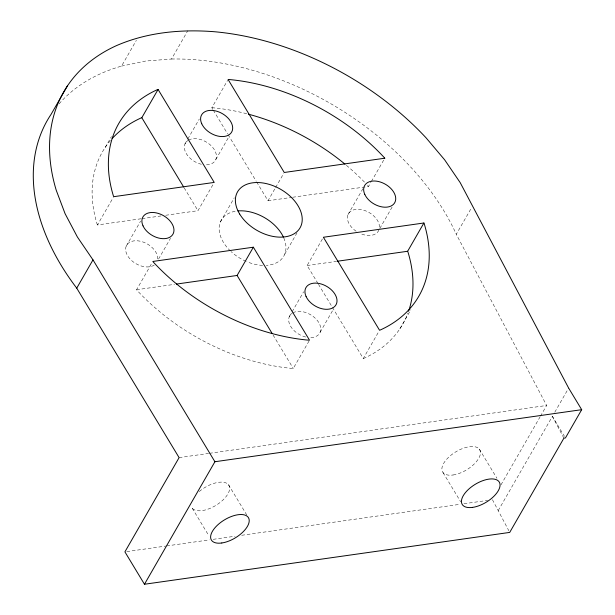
<?xml version="1.0" encoding="UTF-8"?>
<svg xmlns="http://www.w3.org/2000/svg" width="615" height="615" viewBox="0 0 615 615"><rect width="100%" height="100%" fill="white"/><g stroke="black" fill="none" stroke-linecap="round" stroke-linejoin="round"><path stroke-width="0.46" stroke-dasharray="3.08 2.31" d="M59.102 103.843A236.591 155.526 29.9 0 1 121.532 66.112L136.353 40.336M105.203 147.431L111.423 136.622M121.532 66.112L145.601 61.054L171.5 59.025L187.76 30.75M141.073 218.763L97.454 224.959L113.237 197.515M126.236 246.092L140.581 221.146M184.946 143.987L187.337 139.828M187.813 138.998L199.291 119.041M212.828 109.409L211.837 107.771L227.619 80.334M309.038 341.01L293.263 368.447L291.887 368.393A173.115 113.798 29.9 0 1 137.514 290.841L136.584 289.734L152.359 262.298M158.539 259.107L170.493 238.32M215.819 159.5L229.203 136.215M165.727 215.265L197.969 210.691L213.274 184.085M220.393 221.954L234.254 197.838M256.67 181.994L268.002 200.751L275.174 188.282M275.651 187.452L283.776 173.315M284.707 254.264L297.145 232.647M317.963 283.477L307.123 265.526L322.429 238.92M289.281 316.725L291.671 312.566M292.148 311.736L303.625 291.779M347.99 214.62L362.812 188.843M292.655 197.254L368.516 186.483L370.907 182.332M371.383 181.494L383.822 159.877M320.154 332.238L333.545 308.953M379.824 228.465L392.255 206.848M318.455 284.291L363.288 358.507L379.071 331.07M399.896 328.794L410.889 309.668M540.454 416.201L546.635 405.462L456.284 234.284L471.582 207.678M501.002 484.82L539.978 417.032M498.204 510.604L552.393 416.363L564.47 436.358M554.784 412.204L568.652 388.088M363.288 358.507L364.388 358.107A173.115 113.798 29.9 0 0 407.945 313.05M142.027 218.632L160.992 215.942M268.002 200.751L291.71 197.392M136.584 289.734L174.514 284.353M307.123 265.526L336.52 261.36M179.096 457.622L208.539 453.44M209.484 453.309L546.635 405.462M126.805 551.594L165.743 546.066M166.688 545.928L209.431 539.862M213.228 539.324L235.068 536.226M241.718 535.281L460.158 504.285M463.956 503.739L487.695 500.372M211.837 107.771L213.213 107.825A173.115 113.798 29.9 0 1 247.507 113.936M367.578 185.376L368.516 186.483M479.308 449.111L496.92 478.255M443.054 472.612L460.666 501.763M213.32 110.223L227.604 133.87M228.096 134.693L256.178 181.179M184.177 187.852L197.969 210.691M273.06 335.006L293.263 368.447M228.48 484.705L247.069 515.478M192.226 508.213L208.862 535.742M552.393 416.363L563.901 438.172M492.446 499.695L508.828 530.737M97.454 224.959L97.009 223.783A173.115 113.798 29.9 0 1 110.885 139.997M171.5 59.025A236.591 155.526 29.9 0 1 456.284 234.284M346.414 165.35A173.115 113.798 29.9 0 1 365.01 182.663M292.794 312.858A17.312 11.378 29.9 0 1 318.055 321.461A17.312 11.378 29.9 0 1 310.091 337.589M305.709 337.02A17.312 11.378 29.9 0 1 290.503 326.111A17.312 11.378 29.9 0 1 292.125 313.273M154.257 265.057A17.312 11.378 29.9 0 1 128.32 256.847A17.312 11.378 29.9 0 1 137.329 240.788A17.312 11.378 29.9 0 1 157.701 258.915M188.459 140.12A17.312 11.378 29.9 0 1 213.966 149.084A17.312 11.378 29.9 0 1 204.887 164.812M201.366 164.282A17.312 11.378 29.9 0 1 186.161 153.373A17.312 11.378 29.9 0 1 187.79 140.535M378.863 230.133A17.312 11.378 29.9 0 1 359.913 233.354M356.131 231.225A17.312 11.378 29.9 0 1 348.382 213.812A17.312 11.378 29.9 0 1 367.193 211.514A17.312 11.378 29.9 0 1 379.355 228.388M283.784 237.928A36.062 23.708 29.9 0 1 266.257 265.357M262.605 265.38A36.062 23.708 29.9 0 1 246.853 261.69M245.985 261.321A36.062 23.708 29.9 0 1 231.148 251.643M230.479 251.02A36.062 23.708 29.9 0 1 236.245 211.122M199.26 491.539A21.64 10.501 -31.1 0 1 227.588 483.828A21.64 10.501 -31.1 0 1 216.457 505.038A21.64 10.501 -31.1 0 1 191.35 506.599M453.055 474.995A21.64 10.501 -31.1 0 0 480.407 451.641A21.64 10.501 -31.1 0 0 450.088 455.946A21.64 10.501 -31.1 0 0 453.055 474.995"/><path stroke-width="0.92" d="M67.435 85.908L51.176 114.182A236.591 155.526 29.9 0 0 76.737 288.158L179.096 457.622L124.906 551.863L144.464 584.25L509.712 532.413L563.901 438.172L565.431 437.957L581.69 409.682L568.652 388.088L460.22 182.67L444.622 159.792L426.018 137.775A236.591 155.526 29.9 0 0 215.042 31.78C181.51 29.043 147.016 32.195 115.966 45.848A236.591 155.526 29.9 0 0 56.234 190.25L65.075 213.659L77.398 237.006L92.988 259.884L214.912 461.734L144.464 584.25M112.138 138.59A173.115 113.798 29.9 0 1 140.712 118.118L141.811 117.711L158.07 89.444L214.228 182.417L113.713 196.685L113.268 195.508A173.115 113.798 29.9 0 1 156.971 89.844L158.07 89.444M76.737 288.158L92.988 259.884M176.413 284.084L237.098 275.466L253.357 247.199L309.514 340.172L308.146 340.126A173.115 113.798 29.9 0 1 153.773 262.567L152.835 261.46L253.357 247.199M408.575 311.282A173.115 113.798 29.9 0 0 408.091 252.442L407.645 251.266L423.904 222.991L323.382 237.259L379.547 330.24L380.647 329.832A173.115 113.798 29.9 0 0 424.342 224.168L423.904 222.991M337.474 261.221L407.645 251.266M214.912 461.734L581.69 409.682M141.811 117.711L183.685 187.037M237.098 275.466L272.076 333.376M248.422 114.182A173.115 113.798 29.9 0 1 344.992 164.159M237.959 210.93A36.062 23.708 29.9 0 1 283.423 237.129M384.775 158.216L284.261 172.484L228.096 79.504L229.472 79.558A173.115 113.798 29.9 0 1 383.837 157.109L384.775 158.216M143.018 225.851A17.312 11.378 29.9 0 0 170.516 236.783A17.312 11.378 29.9 0 0 160.246 214.089A17.312 11.378 29.9 0 0 143.018 225.851M201.728 123.746A17.312 11.378 29.9 0 0 229.226 134.677A17.312 11.378 29.9 0 0 218.955 111.984A17.312 11.378 29.9 0 0 201.728 123.746M364.78 194.378A17.312 11.378 29.9 0 0 392.278 205.31A17.312 11.378 29.9 0 0 382.007 182.617A17.312 11.378 29.9 0 0 364.78 194.378M306.07 296.492A17.312 11.378 29.9 0 0 333.568 307.415A17.312 11.378 29.9 0 0 323.29 284.722A17.312 11.378 29.9 0 0 306.07 296.492M239.627 213.982A36.062 23.708 29.9 0 0 297.514 231.14A36.062 23.708 29.9 0 0 269.278 184.392A36.062 23.708 29.9 0 0 239.627 213.982M472.62 507.383A21.64 10.501 -31.1 0 0 499.972 484.028A21.64 10.501 -31.1 0 0 469.652 488.333A21.64 10.501 -31.1 0 0 472.62 507.383M221.792 542.984A21.64 10.501 -31.1 0 0 249.144 519.629A21.64 10.501 -31.1 0 0 218.825 523.934A21.64 10.501 -31.1 0 0 221.792 542.984"/></g></svg>
